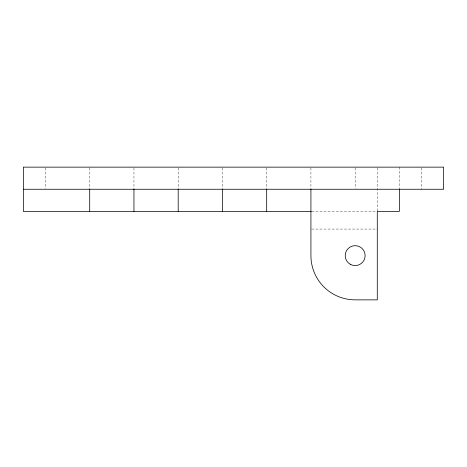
<?xml version="1.0" encoding="UTF-8"?>
<svg xmlns="http://www.w3.org/2000/svg" width="467" height="467" viewBox="0 0 467 467"><rect width="100%" height="100%" fill="white"/><g stroke="black" fill="none" stroke-linecap="round" stroke-linejoin="round"><path stroke-width="0.35" stroke-dasharray="2.33 1.75" d="M311.652 211.382L376.682 211.382M311.652 229.075L377.289 229.075M421.532 167.851L421.532 189.258M399.408 167.139L399.408 189.258M377.289 167.863L377.289 211.382M355.165 167.851L355.165 188.545M310.923 167.851L310.923 189.258M266.68 167.851L266.68 189.258M222.438 167.851L222.438 189.258M178.196 167.851L178.196 189.258M133.953 167.851L133.953 189.258M89.711 167.851L89.711 189.258M45.468 167.851L45.468 188.545"/><path stroke-width="0.7" d="M23.35 189.258L443.65 189.258L443.65 167.139L23.35 167.139L23.35 211.382L311.291 211.382M399.408 189.258L399.408 211.382L377.289 211.382L377.289 299.861L355.165 299.861A44.242 44.242 0 0 1 310.923 255.618L310.923 189.258M266.68 189.258L266.68 211.382M222.438 189.258L222.438 211.382M178.196 189.258L178.196 211.382M133.953 189.258L133.953 211.382M89.711 189.258L89.711 211.382M350.186 264.24A9.953 9.953 0 0 0 365.118 255.618A9.953 9.953 0 0 0 350.186 247.002A9.953 9.953 0 0 0 350.186 264.24"/></g></svg>
